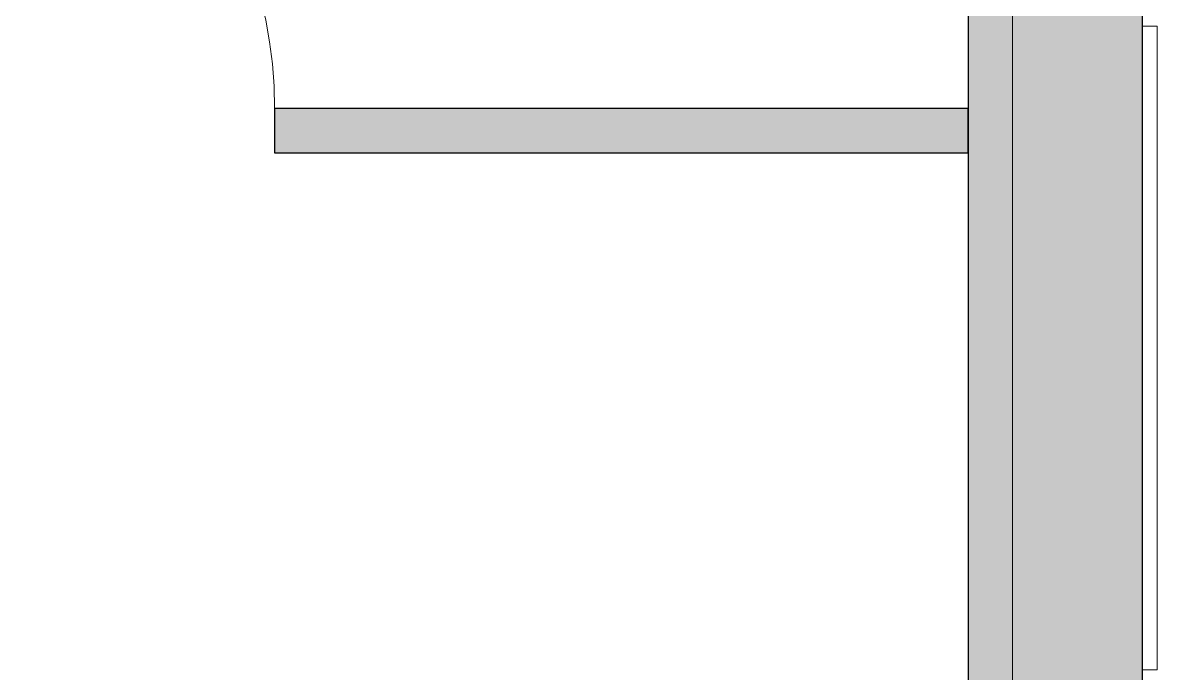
# Model space of a CAD drawing. Header units: millimetres. Extents: x 79795 to 317870, y -36033 to 97293.
# Drawn here: x 228560 to 231175, y 28557 to 30057 of the extents above; entities that cross this region are included whole.
import ezdxf

# ---------------------------------------------------------------- set-up
doc = ezdxf.new("R2010")
doc.units = ezdxf.units.MM
doc.header["$MEASUREMENT"] = 0
for name, color, linetype, lineweight in [('CSM-STL-XX-ZZ-M3-A-XXXX-00001_detached _19_04_21__rvt-1-Level 4$0$A-DOOR', 4, 'CONTINUOUS', 9), ('CSM-STL-XX-ZZ-M3-A-XXXX-00001_detached _19_04_21__rvt-1-Level 4$0$A-GLAZ-CURT', 7, 'CONTINUOUS', 9), ('CSM-STL-XX-ZZ-M3-A-XXXX-00001_detached _19_04_21__rvt-1-Level 4$0$A-WALL', 7, 'CONTINUOUS', 9), ('CSM-STL-XX-ZZ-M3-A-XXXX-00001_detached _19_04_21__rvt-1-Level 4$0$A-WALL-PATT', 7, 'CONTINUOUS', 9), ('CSM-STL-XX-ZZ-M3-A-XXXX-00001_detached _19_04_21__rvt-1-Level 4$0$I-WALL', 7, 'CONTINUOUS', 9)]:
    doc.layers.add(name, color=color, linetype=linetype, lineweight=lineweight)

msp = doc.modelspace()

# ---------------------------------------------------------------- hatches: boundary and pattern name
at = {"layer": 'CSM-STL-XX-ZZ-M3-A-XXXX-00001_detached _19_04_21__rvt-1-Level 4$0$A-WALL-PATT'}
h = msp.add_hatch(color=256, dxfattribs=at)
h.paths.add_polyline_path([(230840.8, 8967.3), (231140.8, 8967.3), (231140.8, 13645.3), (230840.8, 13645.3), (230840.8, 9267.3)], flags=0)
h.paths.add_polyline_path([(230840.8, 14969.3), (231140.8, 14969.3), (231140.8, 16290.3), (230840.8, 16290.3), (230840.8, 15774.6)], flags=0)
h.paths.add_polyline_path([(230840.8, 25449.3), (231140.8, 25449.3), (231140.8, 26790.3), (230840.8, 26790.3), (230840.8, 25540.5)], flags=0)
h.paths.add_polyline_path([(230840.8, 28449.3), (231140.8, 28449.3), (231140.8, 34647.3), (230840.8, 34647.3), (230840.8, 28795.9)], flags=0)
h = msp.add_hatch(color=256, dxfattribs=at)
h.paths.add_polyline_path([(230738.8, 26769.6), (230840.8, 26769.6), (230840.8, 26790.3), (230738.8, 26790.3)], flags=0)
h.paths.add_polyline_path([(230840.8, 28449.3), (230840.8, 34245.3), (230738.8, 34245.3), (230738.8, 28449.3)], flags=0)
h = msp.add_hatch(color=256, dxfattribs=at)
h.paths.add_polyline_path([(230738.8, 29757.3), (230738.8, 29859.3), (229140.8, 29859.3), (229140.8, 29757.3), (230344.3, 29757.3)], flags=0)
h.paths.add_polyline_path([(228130.8, 29757.3), (228130.8, 29859.3), (226490.8, 29859.3), (226490.8, 29757.3), (227952.4, 29757.3)], flags=0)
h.paths.add_polyline_path([(225480.8, 29757.3), (225480.8, 29859.3), (223858.8, 29859.3), (223858.8, 29757.3), (224962.6, 29757.3)], flags=0)
h.paths.add_polyline_path([(222570.7, 29757.3), (222848.8, 29757.3), (222848.8, 29859.3), (222510.8, 29859.3), (222510.8, 29757.3)], flags=0)
h.paths.add_polyline_path([(220178.7, 29757.3), (221500.8, 29757.3), (221500.8, 29859.3), (220099.2, 29859.3), (220099.2, 29757.3)], flags=0)

# ---------------------------------------------------------------- linework, layer by layer
at = {"layer": 'CSM-STL-XX-ZZ-M3-A-XXXX-00001_detached _19_04_21__rvt-1-Level 4$0$A-DOOR'}
msp.add_arc((228130.8, 29859.3), 1010, 0, 90, dxfattribs=at)
at = {"layer": 'CSM-STL-XX-ZZ-M3-A-XXXX-00001_detached _19_04_21__rvt-1-Level 4$0$A-GLAZ-CURT', "lineweight": 20}
for p, q in [((231140.8, 30049.3), (231140.8, 28565.3)), ((231174.8, 30049.3), (231140.8, 30049.3)), ((231174.8, 28565.3), (231174.8, 30049.3)), ((231140.8, 28565.3), (231174.8, 28565.3))]:
    msp.add_line(p, q, dxfattribs=at)
at = {"layer": 'CSM-STL-XX-ZZ-M3-A-XXXX-00001_detached _19_04_21__rvt-1-Level 4$0$A-WALL', "lineweight": 30}
msp.add_line((231140.8, 28449.3), (231140.8, 34647.3), dxfattribs=at)
at = {"layer": 'CSM-STL-XX-ZZ-M3-A-XXXX-00001_detached _19_04_21__rvt-1-Level 4$0$A-WALL'}
msp.add_line((230840.8, 34245.3), (230840.8, 28449.3), dxfattribs=at)
at = {"layer": 'CSM-STL-XX-ZZ-M3-A-XXXX-00001_detached _19_04_21__rvt-1-Level 4$0$I-WALL', "lineweight": 30}
for p, q in [((230738.8, 34245.3), (230738.8, 28449.3)), ((230738.8, 29859.3), (229140.8, 29859.3)), ((229140.8, 29859.3), (229140.8, 29757.3)), ((230738.8, 29757.3), (230738.8, 29859.3)), ((229140.8, 29757.3), (230738.8, 29757.3))]:
    msp.add_line(p, q, dxfattribs=at)
at = {"layer": 'CSM-STL-XX-ZZ-M3-A-XXXX-00001_detached _19_04_21__rvt-1-Level 4$0$I-WALL'}
msp.add_line((230840.8, 28449.3), (230840.8, 34245.3), dxfattribs=at)

doc.saveas('drawing.dxf')
